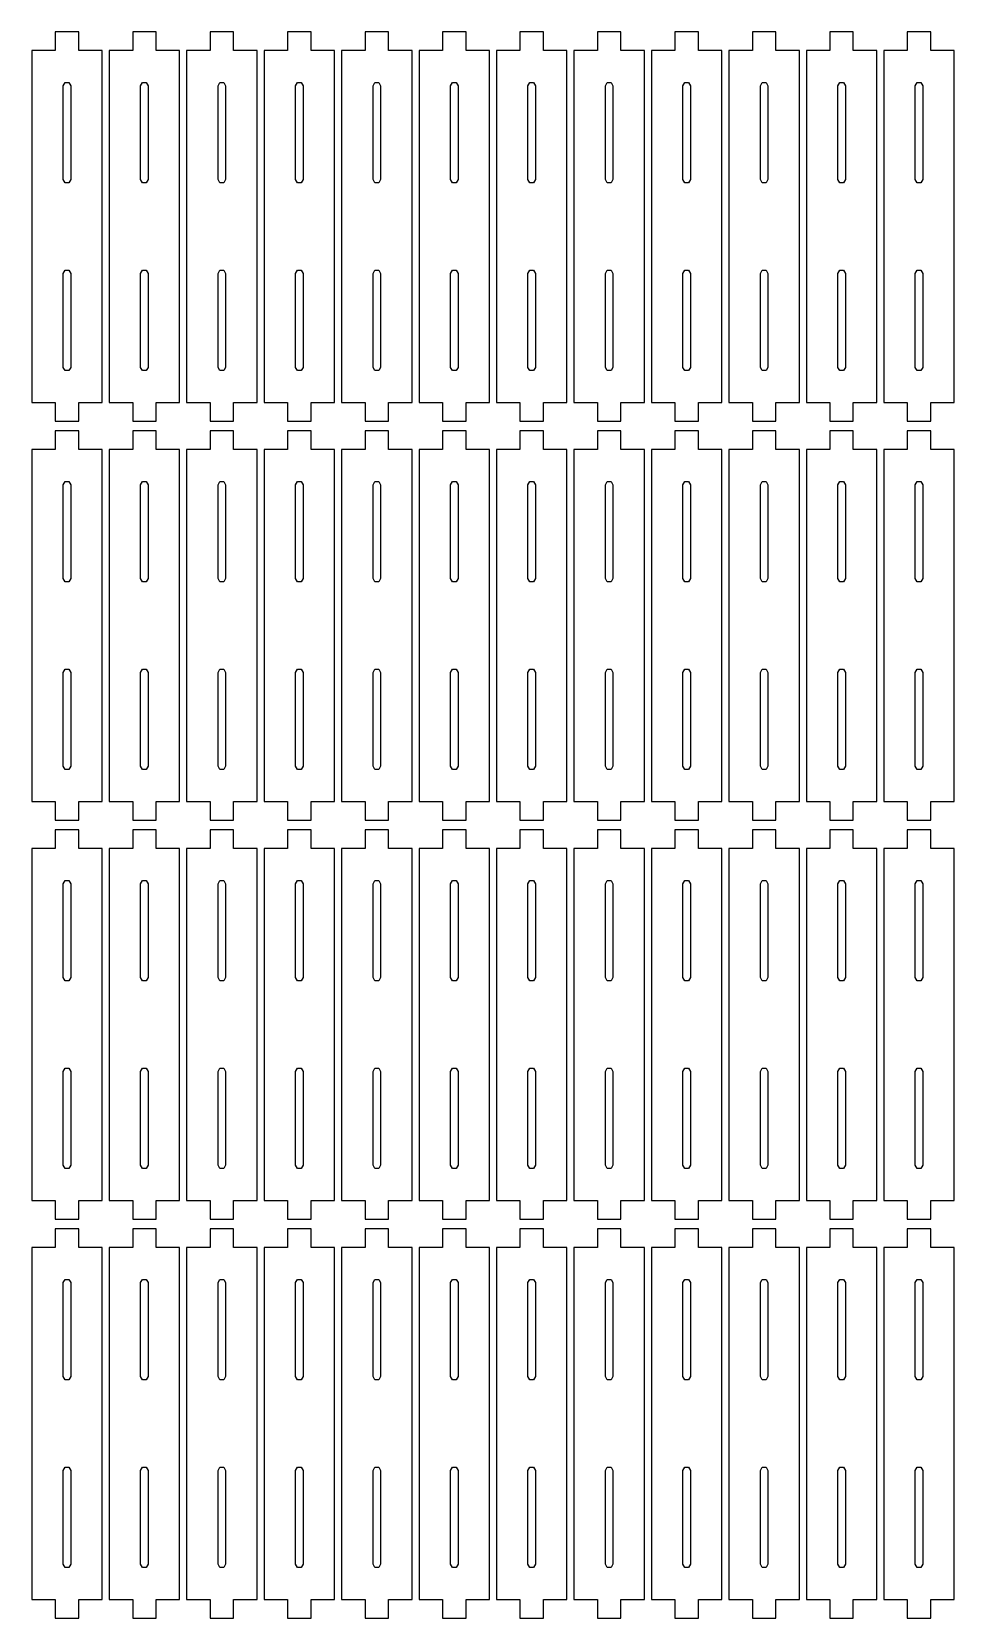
# Model space of a CAD drawing. Header units: metres. Extents: x -15 to 378, y -83 to 593.
import ezdxf

# ---------------------------------------------------------------- set-up
doc = ezdxf.new("R2010")
doc.units = ezdxf.units.M

msp = doc.modelspace()

# ---------------------------------------------------------------- linework, layer by layer
for p, q in [((5, 593), (-5, 593)), ((-5, 593), (-5, 585)), ((5, 585), (5, 593)), ((38, 593), (28, 593)), ((28, 593), (28, 585)), ((38, 585), (38, 593)), ((71, 593), (61, 593)), ((61, 593), (61, 585)), ((71, 585), (71, 593)), ((104, 593), (94, 593)), ((94, 593), (94, 585)), ((104, 585), (104, 593)), ((137, 593), (127, 593)), ((127, 593), (127, 585)), ((137, 585), (137, 593)), ((170, 593), (160, 593)), ((160, 593), (160, 585)), ((170, 585), (170, 593)), ((203, 593), (193, 593)), ((193, 593), (193, 585)), ((203, 585), (203, 593)), ((236, 593), (226, 593)), ((226, 593), (226, 585)), ((236, 585), (236, 593)), ((269, 593), (259, 593)), ((259, 593), (259, 585)), ((269, 585), (269, 593)), ((302, 593), (292, 593)), ((292, 593), (292, 585)), ((302, 585), (302, 593)), ((335, 593), (325, 593)), ((325, 593), (325, 585)), ((335, 585), (335, 593)), ((368, 593), (358, 593)), ((358, 593), (358, 585)), ((368, 585), (368, 593)), ((-5, 585), (-15, 585)), ((-15, 585), (-15, 435)), ((15, 585), (5, 585)), ((15, 435), (15, 585)), ((28, 585), (18, 585)), ((18, 585), (18, 435)), ((48, 585), (38, 585)), ((48, 435), (48, 585)), ((61, 585), (51, 585)), ((51, 585), (51, 435)), ((81, 585), (71, 585)), ((81, 435), (81, 585)), ((94, 585), (84, 585)), ((84, 585), (84, 435)), ((114, 585), (104, 585)), ((114, 435), (114, 585)), ((127, 585), (117, 585)), ((117, 585), (117, 435)), ((147, 585), (137, 585)), ((147, 435), (147, 585)), ((160, 585), (150, 585)), ((150, 585), (150, 435)), ((180, 585), (170, 585)), ((180, 435), (180, 585)), ((193, 585), (183, 585)), ((183, 585), (183, 435)), ((213, 585), (203, 585)), ((213, 435), (213, 585)), ((226, 585), (216, 585)), ((216, 585), (216, 435)), ((246, 585), (236, 585)), ((246, 435), (246, 585)), ((259, 585), (249, 585)), ((249, 585), (249, 435)), ((279, 585), (269, 585)), ((279, 435), (279, 585)), ((292, 585), (282, 585)), ((282, 585), (282, 435)), ((312, 585), (302, 585)), ((312, 435), (312, 585)), ((325, 585), (315, 585)), ((315, 585), (315, 435)), ((345, 585), (335, 585)), ((345, 435), (345, 585)), ((358, 585), (348, 585)), ((348, 585), (348, 435)), ((378, 585), (368, 585)), ((378, 435), (378, 585)), ((-1.59999, 570), (-0.79999, 571.386)), ((-1.59999, 530), (-1.59999, 570)), ((-0.79999, 571.386), (0.79999, 571.386)), ((0.79999, 571.386), (1.59999, 570)), ((1.59999, 570), (1.59999, 530)), ((31.4, 570), (32.2, 571.386)), ((31.4, 530), (31.4, 570)), ((32.2, 571.386), (33.8, 571.386)), ((33.8, 571.386), (34.6, 570)), ((34.6, 570), (34.6, 530)), ((64.4, 570), (65.2, 571.386)), ((64.4, 530), (64.4, 570)), ((65.2, 571.386), (66.8, 571.386)), ((66.8, 571.386), (67.6, 570)), ((67.6, 570), (67.6, 530)), ((97.4, 570), (98.2, 571.386)), ((97.4, 530), (97.4, 570)), ((98.2, 571.386), (99.8, 571.386)), ((99.8, 571.386), (100.6, 570)), ((100.6, 570), (100.6, 530)), ((130.4, 570), (131.2, 571.386)), ((130.4, 530), (130.4, 570)), ((131.2, 571.386), (132.8, 571.386)), ((132.8, 571.386), (133.6, 570)), ((133.6, 570), (133.6, 530)), ((163.4, 570), (164.2, 571.386)), ((163.4, 530), (163.4, 570)), ((164.2, 571.386), (165.8, 571.386)), ((165.8, 571.386), (166.6, 570)), ((166.6, 570), (166.6, 530)), ((196.4, 570), (197.2, 571.386)), ((196.4, 530), (196.4, 570)), ((197.2, 571.386), (198.8, 571.386)), ((198.8, 571.386), (199.6, 570)), ((199.6, 570), (199.6, 530)), ((229.4, 570), (230.2, 571.386)), ((229.4, 530), (229.4, 570)), ((230.2, 571.386), (231.8, 571.386)), ((231.8, 571.386), (232.6, 570)), ((232.6, 570), (232.6, 530)), ((262.4, 570), (263.2, 571.386)), ((262.4, 530), (262.4, 570)), ((263.2, 571.386), (264.8, 571.386)), ((264.8, 571.386), (265.6, 570)), ((265.6, 570), (265.6, 530)), ((295.4, 570), (296.2, 571.386)), ((295.4, 530), (295.4, 570)), ((296.2, 571.386), (297.8, 571.386)), ((297.8, 571.386), (298.6, 570)), ((298.6, 570), (298.6, 530)), ((328.4, 570), (329.2, 571.386)), ((328.4, 530), (328.4, 570)), ((329.2, 571.386), (330.8, 571.386)), ((330.8, 571.386), (331.6, 570)), ((331.6, 570), (331.6, 530)), ((361.4, 570), (362.2, 571.386)), ((361.4, 530), (361.4, 570)), ((362.2, 571.386), (363.8, 571.386)), ((363.8, 571.386), (364.6, 570)), ((364.6, 570), (364.6, 530)), ((-0.79999, 528.614), (-1.59999, 530)), ((0.79999, 528.614), (-0.79999, 528.614)), ((1.59999, 530), (0.79999, 528.614)), ((32.2, 528.614), (31.4, 530)), ((33.8, 528.614), (32.2, 528.614)), ((34.6, 530), (33.8, 528.614)), ((65.2, 528.614), (64.4, 530)), ((66.8, 528.614), (65.2, 528.614)), ((67.6, 530), (66.8, 528.614)), ((98.2, 528.614), (97.4, 530)), ((99.8, 528.614), (98.2, 528.614)), ((100.6, 530), (99.8, 528.614)), ((131.2, 528.614), (130.4, 530)), ((132.8, 528.614), (131.2, 528.614)), ((133.6, 530), (132.8, 528.614)), ((164.2, 528.614), (163.4, 530)), ((165.8, 528.614), (164.2, 528.614)), ((166.6, 530), (165.8, 528.614)), ((197.2, 528.614), (196.4, 530)), ((198.8, 528.614), (197.2, 528.614)), ((199.6, 530), (198.8, 528.614)), ((230.2, 528.614), (229.4, 530)), ((231.8, 528.614), (230.2, 528.614)), ((232.6, 530), (231.8, 528.614)), ((263.2, 528.614), (262.4, 530)), ((264.8, 528.614), (263.2, 528.614)), ((265.6, 530), (264.8, 528.614)), ((296.2, 528.614), (295.4, 530)), ((297.8, 528.614), (296.2, 528.614)), ((298.6, 530), (297.8, 528.614)), ((329.2, 528.614), (328.4, 530)), ((330.8, 528.614), (329.2, 528.614)), ((331.6, 530), (330.8, 528.614)), ((362.2, 528.614), (361.4, 530)), ((363.8, 528.614), (362.2, 528.614)), ((364.6, 530), (363.8, 528.614)), ((-1.59999, 490), (-0.79999, 491.386)), ((-1.59999, 450), (-1.59999, 490)), ((-0.79999, 491.386), (0.79999, 491.386)), ((0.79999, 491.386), (1.59999, 490)), ((1.59999, 490), (1.59999, 450)), ((31.4, 490), (32.2, 491.386)), ((31.4, 450), (31.4, 490)), ((32.2, 491.386), (33.8, 491.386)), ((33.8, 491.386), (34.6, 490)), ((34.6, 490), (34.6, 450)), ((64.4, 490), (65.2, 491.386)), ((64.4, 450), (64.4, 490)), ((65.2, 491.386), (66.8, 491.386)), ((66.8, 491.386), (67.6, 490)), ((67.6, 490), (67.6, 450)), ((97.4, 490), (98.2, 491.386)), ((97.4, 450), (97.4, 490)), ((98.2, 491.386), (99.8, 491.386)), ((99.8, 491.386), (100.6, 490)), ((100.6, 490), (100.6, 450)), ((130.4, 490), (131.2, 491.386)), ((130.4, 450), (130.4, 490)), ((131.2, 491.386), (132.8, 491.386)), ((132.8, 491.386), (133.6, 490)), ((133.6, 490), (133.6, 450)), ((163.4, 490), (164.2, 491.386)), ((163.4, 450), (163.4, 490)), ((164.2, 491.386), (165.8, 491.386)), ((165.8, 491.386), (166.6, 490)), ((166.6, 490), (166.6, 450)), ((196.4, 490), (197.2, 491.386)), ((196.4, 450), (196.4, 490)), ((197.2, 491.386), (198.8, 491.386)), ((198.8, 491.386), (199.6, 490)), ((199.6, 490), (199.6, 450)), ((229.4, 490), (230.2, 491.386)), ((229.4, 450), (229.4, 490)), ((230.2, 491.386), (231.8, 491.386)), ((231.8, 491.386), (232.6, 490)), ((232.6, 490), (232.6, 450)), ((262.4, 490), (263.2, 491.386)), ((262.4, 450), (262.4, 490)), ((263.2, 491.386), (264.8, 491.386)), ((264.8, 491.386), (265.6, 490)), ((265.6, 490), (265.6, 450)), ((295.4, 490), (296.2, 491.386)), ((295.4, 450), (295.4, 490)), ((296.2, 491.386), (297.8, 491.386)), ((297.8, 491.386), (298.6, 490)), ((298.6, 490), (298.6, 450)), ((328.4, 490), (329.2, 491.386)), ((328.4, 450), (328.4, 490)), ((329.2, 491.386), (330.8, 491.386)), ((330.8, 491.386), (331.6, 490)), ((331.6, 490), (331.6, 450)), ((361.4, 490), (362.2, 491.386)), ((361.4, 450), (361.4, 490)), ((362.2, 491.386), (363.8, 491.386)), ((363.8, 491.386), (364.6, 490)), ((364.6, 490), (364.6, 450)), ((-0.79999, 448.614), (-1.59999, 450)), ((0.79999, 448.614), (-0.79999, 448.614)), ((1.59999, 450), (0.79999, 448.614)), ((32.2, 448.614), (31.4, 450)), ((33.8, 448.614), (32.2, 448.614)), ((34.6, 450), (33.8, 448.614)), ((65.2, 448.614), (64.4, 450)), ((66.8, 448.614), (65.2, 448.614)), ((67.6, 450), (66.8, 448.614)), ((98.2, 448.614), (97.4, 450)), ((99.8, 448.614), (98.2, 448.614)), ((100.6, 450), (99.8, 448.614)), ((131.2, 448.614), (130.4, 450)), ((132.8, 448.614), (131.2, 448.614)), ((133.6, 450), (132.8, 448.614)), ((164.2, 448.614), (163.4, 450)), ((165.8, 448.614), (164.2, 448.614)), ((166.6, 450), (165.8, 448.614)), ((197.2, 448.614), (196.4, 450)), ((198.8, 448.614), (197.2, 448.614)), ((199.6, 450), (198.8, 448.614)), ((230.2, 448.614), (229.4, 450)), ((231.8, 448.614), (230.2, 448.614)), ((232.6, 450), (231.8, 448.614)), ((263.2, 448.614), (262.4, 450)), ((264.8, 448.614), (263.2, 448.614)), ((265.6, 450), (264.8, 448.614)), ((296.2, 448.614), (295.4, 450)), ((297.8, 448.614), (296.2, 448.614)), ((298.6, 450), (297.8, 448.614)), ((329.2, 448.614), (328.4, 450)), ((330.8, 448.614), (329.2, 448.614)), ((331.6, 450), (330.8, 448.614)), ((362.2, 448.614), (361.4, 450)), ((363.8, 448.614), (362.2, 448.614)), ((364.6, 450), (363.8, 448.614)), ((-15, 435), (-5, 435)), ((-5, 435), (-5, 427)), ((5, 435), (15, 435)), ((5, 427), (5, 435)), ((18, 435), (28, 435)), ((28, 435), (28, 427)), ((38, 435), (48, 435)), ((38, 427), (38, 435)), ((51, 435), (61, 435)), ((61, 435), (61, 427)), ((71, 435), (81, 435)), ((71, 427), (71, 435)), ((84, 435), (94, 435)), ((94, 435), (94, 427)), ((104, 435), (114, 435)), ((104, 427), (104, 435)), ((117, 435), (127, 435)), ((127, 435), (127, 427)), ((137, 435), (147, 435)), ((137, 427), (137, 435)), ((150, 435), (160, 435)), ((160, 435), (160, 427)), ((170, 435), (180, 435)), ((170, 427), (170, 435)), ((183, 435), (193, 435)), ((193, 435), (193, 427)), ((203, 435), (213, 435)), ((203, 427), (203, 435)), ((216, 435), (226, 435)), ((226, 435), (226, 427)), ((236, 435), (246, 435)), ((236, 427), (236, 435)), ((249, 435), (259, 435)), ((259, 435), (259, 427)), ((269, 435), (279, 435)), ((269, 427), (269, 435)), ((282, 435), (292, 435)), ((292, 435), (292, 427)), ((302, 435), (312, 435)), ((302, 427), (302, 435)), ((315, 435), (325, 435)), ((325, 435), (325, 427)), ((335, 435), (345, 435)), ((335, 427), (335, 435)), ((348, 435), (358, 435)), ((358, 435), (358, 427)), ((368, 435), (378, 435)), ((368, 427), (368, 435)), ((-5, 427), (5, 427)), ((28, 427), (38, 427)), ((61, 427), (71, 427)), ((94, 427), (104, 427)), ((127, 427), (137, 427)), ((160, 427), (170, 427)), ((193, 427), (203, 427)), ((226, 427), (236, 427)), ((259, 427), (269, 427)), ((292, 427), (302, 427)), ((325, 427), (335, 427)), ((358, 427), (368, 427)), ((5, 423), (-5, 423)), ((-5, 423), (-5, 415)), ((5, 415), (5, 423)), ((38, 423), (28, 423)), ((28, 423), (28, 415)), ((38, 415), (38, 423)), ((71, 423), (61, 423)), ((61, 423), (61, 415)), ((71, 415), (71, 423)), ((104, 423), (94, 423)), ((94, 423), (94, 415)), ((104, 415), (104, 423)), ((137, 423), (127, 423)), ((127, 423), (127, 415)), ((137, 415), (137, 423)), ((170, 423), (160, 423)), ((160, 423), (160, 415)), ((170, 415), (170, 423)), ((203, 423), (193, 423)), ((193, 423), (193, 415)), ((203, 415), (203, 423)), ((236, 423), (226, 423)), ((226, 423), (226, 415)), ((236, 415), (236, 423)), ((269, 423), (259, 423)), ((259, 423), (259, 415)), ((269, 415), (269, 423)), ((302, 423), (292, 423)), ((292, 423), (292, 415)), ((302, 415), (302, 423)), ((335, 423), (325, 423)), ((325, 423), (325, 415)), ((335, 415), (335, 423)), ((368, 423), (358, 423)), ((358, 423), (358, 415)), ((368, 415), (368, 423)), ((-5, 415), (-15, 415)), ((-15, 415), (-15, 265)), ((15, 415), (5, 415)), ((15, 265), (15, 415)), ((28, 415), (18, 415)), ((18, 415), (18, 265)), ((48, 415), (38, 415)), ((48, 265), (48, 415)), ((61, 415), (51, 415)), ((51, 415), (51, 265)), ((81, 415), (71, 415)), ((81, 265), (81, 415)), ((94, 415), (84, 415)), ((84, 415), (84, 265)), ((114, 415), (104, 415)), ((114, 265), (114, 415)), ((127, 415), (117, 415)), ((117, 415), (117, 265)), ((147, 415), (137, 415)), ((147, 265), (147, 415)), ((160, 415), (150, 415)), ((150, 415), (150, 265)), ((180, 415), (170, 415)), ((180, 265), (180, 415)), ((193, 415), (183, 415)), ((183, 415), (183, 265)), ((213, 415), (203, 415)), ((213, 265), (213, 415)), ((226, 415), (216, 415)), ((216, 415), (216, 265)), ((246, 415), (236, 415)), ((246, 265), (246, 415)), ((259, 415), (249, 415)), ((249, 415), (249, 265)), ((279, 415), (269, 415)), ((279, 265), (279, 415)), ((292, 415), (282, 415)), ((282, 415), (282, 265)), ((312, 415), (302, 415)), ((312, 265), (312, 415)), ((325, 415), (315, 415)), ((315, 415), (315, 265)), ((345, 415), (335, 415)), ((345, 265), (345, 415)), ((358, 415), (348, 415)), ((348, 415), (348, 265)), ((378, 415), (368, 415)), ((378, 265), (378, 415)), ((-1.59999, 400), (-0.79999, 401.386)), ((-1.59999, 360), (-1.59999, 400)), ((-0.79999, 401.386), (0.79999, 401.386)), ((0.79999, 401.386), (1.59999, 400)), ((1.59999, 400), (1.59999, 360)), ((31.4, 400), (32.2, 401.386)), ((31.4, 360), (31.4, 400)), ((32.2, 401.386), (33.8, 401.386)), ((33.8, 401.386), (34.6, 400)), ((34.6, 400), (34.6, 360)), ((64.4, 400), (65.2, 401.386)), ((64.4, 360), (64.4, 400)), ((65.2, 401.386), (66.8, 401.386)), ((66.8, 401.386), (67.6, 400)), ((67.6, 400), (67.6, 360)), ((97.4, 400), (98.2, 401.386)), ((97.4, 360), (97.4, 400)), ((98.2, 401.386), (99.8, 401.386)), ((99.8, 401.386), (100.6, 400)), ((100.6, 400), (100.6, 360)), ((130.4, 400), (131.2, 401.386)), ((130.4, 360), (130.4, 400)), ((131.2, 401.386), (132.8, 401.386)), ((132.8, 401.386), (133.6, 400)), ((133.6, 400), (133.6, 360)), ((163.4, 400), (164.2, 401.386)), ((163.4, 360), (163.4, 400)), ((164.2, 401.386), (165.8, 401.386)), ((165.8, 401.386), (166.6, 400)), ((166.6, 400), (166.6, 360)), ((196.4, 400), (197.2, 401.386)), ((196.4, 360), (196.4, 400)), ((197.2, 401.386), (198.8, 401.386)), ((198.8, 401.386), (199.6, 400)), ((199.6, 400), (199.6, 360)), ((229.4, 400), (230.2, 401.386)), ((229.4, 360), (229.4, 400)), ((230.2, 401.386), (231.8, 401.386)), ((231.8, 401.386), (232.6, 400)), ((232.6, 400), (232.6, 360)), ((262.4, 400), (263.2, 401.386)), ((262.4, 360), (262.4, 400)), ((263.2, 401.386), (264.8, 401.386)), ((264.8, 401.386), (265.6, 400)), ((265.6, 400), (265.6, 360)), ((295.4, 400), (296.2, 401.386)), ((295.4, 360), (295.4, 400)), ((296.2, 401.386), (297.8, 401.386)), ((297.8, 401.386), (298.6, 400)), ((298.6, 400), (298.6, 360)), ((328.4, 400), (329.2, 401.386)), ((328.4, 360), (328.4, 400)), ((329.2, 401.386), (330.8, 401.386)), ((330.8, 401.386), (331.6, 400)), ((331.6, 400), (331.6, 360)), ((361.4, 400), (362.2, 401.386)), ((361.4, 360), (361.4, 400)), ((362.2, 401.386), (363.8, 401.386)), ((363.8, 401.386), (364.6, 400)), ((364.6, 400), (364.6, 360)), ((-0.79999, 358.614), (-1.59999, 360)), ((0.79999, 358.614), (-0.79999, 358.614)), ((1.59999, 360), (0.79999, 358.614)), ((32.2, 358.614), (31.4, 360)), ((33.8, 358.614), (32.2, 358.614)), ((34.6, 360), (33.8, 358.614)), ((65.2, 358.614), (64.4, 360)), ((66.8, 358.614), (65.2, 358.614)), ((67.6, 360), (66.8, 358.614)), ((98.2, 358.614), (97.4, 360)), ((99.8, 358.614), (98.2, 358.614)), ((100.6, 360), (99.8, 358.614)), ((131.2, 358.614), (130.4, 360)), ((132.8, 358.614), (131.2, 358.614)), ((133.6, 360), (132.8, 358.614)), ((164.2, 358.614), (163.4, 360)), ((165.8, 358.614), (164.2, 358.614)), ((166.6, 360), (165.8, 358.614)), ((197.2, 358.614), (196.4, 360)), ((198.8, 358.614), (197.2, 358.614)), ((199.6, 360), (198.8, 358.614)), ((230.2, 358.614), (229.4, 360)), ((231.8, 358.614), (230.2, 358.614)), ((232.6, 360), (231.8, 358.614)), ((263.2, 358.614), (262.4, 360)), ((264.8, 358.614), (263.2, 358.614)), ((265.6, 360), (264.8, 358.614)), ((296.2, 358.614), (295.4, 360)), ((297.8, 358.614), (296.2, 358.614)), ((298.6, 360), (297.8, 358.614)), ((329.2, 358.614), (328.4, 360)), ((330.8, 358.614), (329.2, 358.614)), ((331.6, 360), (330.8, 358.614)), ((362.2, 358.614), (361.4, 360)), ((363.8, 358.614), (362.2, 358.614)), ((364.6, 360), (363.8, 358.614)), ((-1.59999, 320), (-0.79999, 321.386)), ((-1.59999, 280), (-1.59999, 320)), ((-0.79999, 321.386), (0.79999, 321.386)), ((0.79999, 321.386), (1.59999, 320)), ((1.59999, 320), (1.59999, 280)), ((31.4, 320), (32.2, 321.386)), ((31.4, 280), (31.4, 320)), ((32.2, 321.386), (33.8, 321.386)), ((33.8, 321.386), (34.6, 320)), ((34.6, 320), (34.6, 280)), ((64.4, 320), (65.2, 321.386)), ((64.4, 280), (64.4, 320)), ((65.2, 321.386), (66.8, 321.386)), ((66.8, 321.386), (67.6, 320)), ((67.6, 320), (67.6, 280)), ((97.4, 320), (98.2, 321.386)), ((97.4, 280), (97.4, 320)), ((98.2, 321.386), (99.8, 321.386)), ((99.8, 321.386), (100.6, 320)), ((100.6, 320), (100.6, 280)), ((130.4, 320), (131.2, 321.386)), ((130.4, 280), (130.4, 320)), ((131.2, 321.386), (132.8, 321.386)), ((132.8, 321.386), (133.6, 320)), ((133.6, 320), (133.6, 280)), ((163.4, 320), (164.2, 321.386)), ((163.4, 280), (163.4, 320)), ((164.2, 321.386), (165.8, 321.386)), ((165.8, 321.386), (166.6, 320)), ((166.6, 320), (166.6, 280)), ((196.4, 320), (197.2, 321.386)), ((196.4, 280), (196.4, 320)), ((197.2, 321.386), (198.8, 321.386)), ((198.8, 321.386), (199.6, 320)), ((199.6, 320), (199.6, 280)), ((229.4, 320), (230.2, 321.386)), ((229.4, 280), (229.4, 320)), ((230.2, 321.386), (231.8, 321.386)), ((231.8, 321.386), (232.6, 320)), ((232.6, 320), (232.6, 280)), ((262.4, 320), (263.2, 321.386)), ((262.4, 280), (262.4, 320)), ((263.2, 321.386), (264.8, 321.386)), ((264.8, 321.386), (265.6, 320)), ((265.6, 320), (265.6, 280)), ((295.4, 320), (296.2, 321.386)), ((295.4, 280), (295.4, 320)), ((296.2, 321.386), (297.8, 321.386)), ((297.8, 321.386), (298.6, 320)), ((298.6, 320), (298.6, 280)), ((328.4, 320), (329.2, 321.386)), ((328.4, 280), (328.4, 320)), ((329.2, 321.386), (330.8, 321.386)), ((330.8, 321.386), (331.6, 320)), ((331.6, 320), (331.6, 280)), ((361.4, 320), (362.2, 321.386)), ((361.4, 280), (361.4, 320)), ((362.2, 321.386), (363.8, 321.386)), ((363.8, 321.386), (364.6, 320)), ((364.6, 320), (364.6, 280)), ((-0.79999, 278.614), (-1.59999, 280)), ((0.79999, 278.614), (-0.79999, 278.614)), ((1.59999, 280), (0.79999, 278.614)), ((32.2, 278.614), (31.4, 280)), ((33.8, 278.614), (32.2, 278.614)), ((34.6, 280), (33.8, 278.614)), ((65.2, 278.614), (64.4, 280)), ((66.8, 278.614), (65.2, 278.614)), ((67.6, 280), (66.8, 278.614)), ((98.2, 278.614), (97.4, 280)), ((99.8, 278.614), (98.2, 278.614)), ((100.6, 280), (99.8, 278.614)), ((131.2, 278.614), (130.4, 280)), ((132.8, 278.614), (131.2, 278.614)), ((133.6, 280), (132.8, 278.614)), ((164.2, 278.614), (163.4, 280)), ((165.8, 278.614), (164.2, 278.614)), ((166.6, 280), (165.8, 278.614)), ((197.2, 278.614), (196.4, 280)), ((198.8, 278.614), (197.2, 278.614)), ((199.6, 280), (198.8, 278.614)), ((230.2, 278.614), (229.4, 280)), ((231.8, 278.614), (230.2, 278.614)), ((232.6, 280), (231.8, 278.614)), ((263.2, 278.614), (262.4, 280)), ((264.8, 278.614), (263.2, 278.614)), ((265.6, 280), (264.8, 278.614)), ((296.2, 278.614), (295.4, 280)), ((297.8, 278.614), (296.2, 278.614)), ((298.6, 280), (297.8, 278.614)), ((329.2, 278.614), (328.4, 280)), ((330.8, 278.614), (329.2, 278.614)), ((331.6, 280), (330.8, 278.614)), ((362.2, 278.614), (361.4, 280)), ((363.8, 278.614), (362.2, 278.614)), ((364.6, 280), (363.8, 278.614)), ((-15, 265), (-5, 265)), ((-5, 265), (-5, 257)), ((5, 265), (15, 265)), ((5, 257), (5, 265)), ((18, 265), (28, 265)), ((28, 265), (28, 257)), ((38, 265), (48, 265)), ((38, 257), (38, 265)), ((51, 265), (61, 265)), ((61, 265), (61, 257)), ((71, 265), (81, 265)), ((71, 257), (71, 265)), ((84, 265), (94, 265)), ((94, 265), (94, 257)), ((104, 265), (114, 265)), ((104, 257), (104, 265)), ((117, 265), (127, 265)), ((127, 265), (127, 257)), ((137, 265), (147, 265)), ((137, 257), (137, 265)), ((150, 265), (160, 265)), ((160, 265), (160, 257)), ((170, 265), (180, 265)), ((170, 257), (170, 265)), ((183, 265), (193, 265)), ((193, 265), (193, 257)), ((203, 265), (213, 265)), ((203, 257), (203, 265)), ((216, 265), (226, 265)), ((226, 265), (226, 257)), ((236, 265), (246, 265)), ((236, 257), (236, 265)), ((249, 265), (259, 265)), ((259, 265), (259, 257)), ((269, 265), (279, 265)), ((269, 257), (269, 265)), ((282, 265), (292, 265)), ((292, 265), (292, 257)), ((302, 265), (312, 265)), ((302, 257), (302, 265)), ((315, 265), (325, 265)), ((325, 265), (325, 257)), ((335, 265), (345, 265)), ((335, 257), (335, 265)), ((348, 265), (358, 265)), ((358, 265), (358, 257)), ((368, 265), (378, 265)), ((368, 257), (368, 265)), ((-5, 257), (5, 257)), ((28, 257), (38, 257)), ((61, 257), (71, 257)), ((94, 257), (104, 257)), ((127, 257), (137, 257)), ((160, 257), (170, 257)), ((193, 257), (203, 257)), ((226, 257), (236, 257)), ((259, 257), (269, 257)), ((292, 257), (302, 257)), ((325, 257), (335, 257)), ((358, 257), (368, 257)), ((5, 253), (-5, 253)), ((-5, 253), (-5, 245)), ((5, 245), (5, 253)), ((38, 253), (28, 253)), ((28, 253), (28, 245)), ((38, 245), (38, 253)), ((71, 253), (61, 253)), ((61, 253), (61, 245)), ((71, 245), (71, 253)), ((104, 253), (94, 253)), ((94, 253), (94, 245)), ((104, 245), (104, 253)), ((137, 253), (127, 253)), ((127, 253), (127, 245)), ((137, 245), (137, 253)), ((170, 253), (160, 253)), ((160, 253), (160, 245)), ((170, 245), (170, 253)), ((203, 253), (193, 253)), ((193, 253), (193, 245)), ((203, 245), (203, 253)), ((236, 253), (226, 253)), ((226, 253), (226, 245)), ((236, 245), (236, 253)), ((269, 253), (259, 253)), ((259, 253), (259, 245)), ((269, 245), (269, 253)), ((302, 253), (292, 253)), ((292, 253), (292, 245)), ((302, 245), (302, 253)), ((335, 253), (325, 253)), ((325, 253), (325, 245)), ((335, 245), (335, 253)), ((368, 253), (358, 253)), ((358, 253), (358, 245)), ((368, 245), (368, 253)), ((-5, 245), (-15, 245)), ((-15, 245), (-15, 95)), ((15, 245), (5, 245)), ((15, 95), (15, 245)), ((28, 245), (18, 245)), ((18, 245), (18, 95)), ((48, 245), (38, 245)), ((48, 95), (48, 245)), ((61, 245), (51, 245)), ((51, 245), (51, 95)), ((81, 245), (71, 245)), ((81, 95), (81, 245)), ((94, 245), (84, 245)), ((84, 245), (84, 95)), ((114, 245), (104, 245)), ((114, 95), (114, 245)), ((127, 245), (117, 245)), ((117, 245), (117, 95)), ((147, 245), (137, 245)), ((147, 95), (147, 245)), ((160, 245), (150, 245)), ((150, 245), (150, 95)), ((180, 245), (170, 245)), ((180, 95), (180, 245)), ((193, 245), (183, 245)), ((183, 245), (183, 95)), ((213, 245), (203, 245)), ((213, 95), (213, 245)), ((226, 245), (216, 245)), ((216, 245), (216, 95)), ((246, 245), (236, 245)), ((246, 95), (246, 245)), ((259, 245), (249, 245)), ((249, 245), (249, 95)), ((279, 245), (269, 245)), ((279, 95), (279, 245)), ((292, 245), (282, 245)), ((282, 245), (282, 95)), ((312, 245), (302, 245)), ((312, 95), (312, 245)), ((325, 245), (315, 245)), ((315, 245), (315, 95)), ((345, 245), (335, 245)), ((345, 95), (345, 245)), ((358, 245), (348, 245)), ((348, 245), (348, 95)), ((378, 245), (368, 245)), ((378, 95), (378, 245)), ((-1.59999, 230), (-0.79999, 231.386)), ((-1.59999, 190), (-1.59999, 230)), ((-0.79999, 231.386), (0.79999, 231.386)), ((0.79999, 231.386), (1.59999, 230)), ((1.59999, 230), (1.59999, 190)), ((31.4, 230), (32.2, 231.386)), ((31.4, 190), (31.4, 230)), ((32.2, 231.386), (33.8, 231.386)), ((33.8, 231.386), (34.6, 230)), ((34.6, 230), (34.6, 190)), ((64.4, 230), (65.2, 231.386)), ((64.4, 190), (64.4, 230)), ((65.2, 231.386), (66.8, 231.386)), ((66.8, 231.386), (67.6, 230)), ((67.6, 230), (67.6, 190)), ((97.4, 230), (98.2, 231.386)), ((97.4, 190), (97.4, 230)), ((98.2, 231.386), (99.8, 231.386)), ((99.8, 231.386), (100.6, 230)), ((100.6, 230), (100.6, 190)), ((130.4, 230), (131.2, 231.386)), ((130.4, 190), (130.4, 230)), ((131.2, 231.386), (132.8, 231.386)), ((132.8, 231.386), (133.6, 230)), ((133.6, 230), (133.6, 190)), ((163.4, 230), (164.2, 231.386)), ((163.4, 190), (163.4, 230)), ((164.2, 231.386), (165.8, 231.386)), ((165.8, 231.386), (166.6, 230)), ((166.6, 230), (166.6, 190)), ((196.4, 230), (197.2, 231.386)), ((196.4, 190), (196.4, 230)), ((197.2, 231.386), (198.8, 231.386)), ((198.8, 231.386), (199.6, 230)), ((199.6, 230), (199.6, 190)), ((229.4, 230), (230.2, 231.386)), ((229.4, 190), (229.4, 230)), ((230.2, 231.386), (231.8, 231.386)), ((231.8, 231.386), (232.6, 230)), ((232.6, 230), (232.6, 190)), ((262.4, 230), (263.2, 231.386)), ((262.4, 190), (262.4, 230)), ((263.2, 231.386), (264.8, 231.386)), ((264.8, 231.386), (265.6, 230)), ((265.6, 230), (265.6, 190)), ((295.4, 230), (296.2, 231.386)), ((295.4, 190), (295.4, 230)), ((296.2, 231.386), (297.8, 231.386)), ((297.8, 231.386), (298.6, 230)), ((298.6, 230), (298.6, 190)), ((328.4, 230), (329.2, 231.386)), ((328.4, 190), (328.4, 230)), ((329.2, 231.386), (330.8, 231.386)), ((330.8, 231.386), (331.6, 230)), ((331.6, 230), (331.6, 190)), ((361.4, 230), (362.2, 231.386)), ((361.4, 190), (361.4, 230)), ((362.2, 231.386), (363.8, 231.386)), ((363.8, 231.386), (364.6, 230)), ((364.6, 230), (364.6, 190)), ((-0.79999, 188.614), (-1.59999, 190)), ((1.59999, 190), (0.79999, 188.614)), ((32.2, 188.614), (31.4, 190)), ((34.6, 190), (33.8, 188.614)), ((65.2, 188.614), (64.4, 190)), ((67.6, 190), (66.8, 188.614)), ((98.2, 188.614), (97.4, 190)), ((100.6, 190), (99.8, 188.614)), ((131.2, 188.614), (130.4, 190)), ((133.6, 190), (132.8, 188.614)), ((164.2, 188.614), (163.4, 190)), ((166.6, 190), (165.8, 188.614)), ((197.2, 188.614), (196.4, 190)), ((199.6, 190), (198.8, 188.614)), ((230.2, 188.614), (229.4, 190)), ((232.6, 190), (231.8, 188.614)), ((263.2, 188.614), (262.4, 190)), ((265.6, 190), (264.8, 188.614)), ((296.2, 188.614), (295.4, 190)), ((298.6, 190), (297.8, 188.614)), ((329.2, 188.614), (328.4, 190)), ((331.6, 190), (330.8, 188.614)), ((362.2, 188.614), (361.4, 190)), ((364.6, 190), (363.8, 188.614)), ((0.79999, 188.614), (-0.79999, 188.614)), ((33.8, 188.614), (32.2, 188.614)), ((66.8, 188.614), (65.2, 188.614)), ((99.8, 188.614), (98.2, 188.614)), ((132.8, 188.614), (131.2, 188.614)), ((165.8, 188.614), (164.2, 188.614)), ((198.8, 188.614), (197.2, 188.614)), ((231.8, 188.614), (230.2, 188.614)), ((264.8, 188.614), (263.2, 188.614)), ((297.8, 188.614), (296.2, 188.614)), ((330.8, 188.614), (329.2, 188.614)), ((363.8, 188.614), (362.2, 188.614)), ((-1.59999, 150), (-0.79999, 151.386)), ((-1.59999, 110), (-1.59999, 150)), ((-0.79999, 151.386), (0.79999, 151.386)), ((0.79999, 151.386), (1.59999, 150)), ((1.59999, 150), (1.59999, 110)), ((31.4, 150), (32.2, 151.386)), ((31.4, 110), (31.4, 150)), ((32.2, 151.386), (33.8, 151.386)), ((33.8, 151.386), (34.6, 150)), ((34.6, 150), (34.6, 110)), ((64.4, 150), (65.2, 151.386)), ((64.4, 110), (64.4, 150)), ((65.2, 151.386), (66.8, 151.386)), ((66.8, 151.386), (67.6, 150)), ((67.6, 150), (67.6, 110)), ((97.4, 150), (98.2, 151.386)), ((97.4, 110), (97.4, 150)), ((98.2, 151.386), (99.8, 151.386)), ((99.8, 151.386), (100.6, 150)), ((100.6, 150), (100.6, 110)), ((130.4, 150), (131.2, 151.386)), ((130.4, 110), (130.4, 150)), ((131.2, 151.386), (132.8, 151.386)), ((132.8, 151.386), (133.6, 150)), ((133.6, 150), (133.6, 110)), ((163.4, 150), (164.2, 151.386)), ((163.4, 110), (163.4, 150)), ((164.2, 151.386), (165.8, 151.386)), ((165.8, 151.386), (166.6, 150)), ((166.6, 150), (166.6, 110)), ((196.4, 150), (197.2, 151.386)), ((196.4, 110), (196.4, 150)), ((197.2, 151.386), (198.8, 151.386)), ((198.8, 151.386), (199.6, 150)), ((199.6, 150), (199.6, 110)), ((229.4, 150), (230.2, 151.386)), ((229.4, 110), (229.4, 150)), ((230.2, 151.386), (231.8, 151.386)), ((231.8, 151.386), (232.6, 150)), ((232.6, 150), (232.6, 110)), ((262.4, 150), (263.2, 151.386)), ((262.4, 110), (262.4, 150)), ((263.2, 151.386), (264.8, 151.386)), ((264.8, 151.386), (265.6, 150)), ((265.6, 150), (265.6, 110)), ((295.4, 150), (296.2, 151.386)), ((295.4, 110), (295.4, 150)), ((296.2, 151.386), (297.8, 151.386)), ((297.8, 151.386), (298.6, 150)), ((298.6, 150), (298.6, 110)), ((328.4, 150), (329.2, 151.386)), ((328.4, 110), (328.4, 150)), ((329.2, 151.386), (330.8, 151.386)), ((330.8, 151.386), (331.6, 150)), ((331.6, 150), (331.6, 110)), ((361.4, 150), (362.2, 151.386)), ((361.4, 110), (361.4, 150)), ((362.2, 151.386), (363.8, 151.386)), ((363.8, 151.386), (364.6, 150)), ((364.6, 150), (364.6, 110)), ((-0.79999, 108.614), (-1.59999, 110)), ((0.79999, 108.614), (-0.79999, 108.614)), ((1.59999, 110), (0.79999, 108.614)), ((32.2, 108.614), (31.4, 110)), ((33.8, 108.614), (32.2, 108.614)), ((34.6, 110), (33.8, 108.614)), ((65.2, 108.614), (64.4, 110)), ((66.8, 108.614), (65.2, 108.614)), ((67.6, 110), (66.8, 108.614)), ((98.2, 108.614), (97.4, 110)), ((99.8, 108.614), (98.2, 108.614)), ((100.6, 110), (99.8, 108.614)), ((131.2, 108.614), (130.4, 110)), ((132.8, 108.614), (131.2, 108.614)), ((133.6, 110), (132.8, 108.614)), ((164.2, 108.614), (163.4, 110)), ((165.8, 108.614), (164.2, 108.614)), ((166.6, 110), (165.8, 108.614)), ((197.2, 108.614), (196.4, 110)), ((198.8, 108.614), (197.2, 108.614)), ((199.6, 110), (198.8, 108.614)), ((230.2, 108.614), (229.4, 110)), ((231.8, 108.614), (230.2, 108.614)), ((232.6, 110), (231.8, 108.614)), ((263.2, 108.614), (262.4, 110)), ((264.8, 108.614), (263.2, 108.614)), ((265.6, 110), (264.8, 108.614)), ((296.2, 108.614), (295.4, 110)), ((297.8, 108.614), (296.2, 108.614)), ((298.6, 110), (297.8, 108.614)), ((329.2, 108.614), (328.4, 110)), ((330.8, 108.614), (329.2, 108.614)), ((331.6, 110), (330.8, 108.614)), ((362.2, 108.614), (361.4, 110)), ((363.8, 108.614), (362.2, 108.614)), ((364.6, 110), (363.8, 108.614)), ((-15, 95), (-5, 95)), ((-5, 95), (-5, 87)), ((5, 95), (15, 95)), ((5, 87), (5, 95)), ((18, 95), (28, 95)), ((28, 95), (28, 87)), ((38, 95), (48, 95)), ((38, 87), (38, 95)), ((51, 95), (61, 95)), ((61, 95), (61, 87)), ((71, 95), (81, 95)), ((71, 87), (71, 95)), ((84, 95), (94, 95)), ((94, 95), (94, 87)), ((104, 95), (114, 95)), ((104, 87), (104, 95)), ((117, 95), (127, 95)), ((127, 95), (127, 87)), ((137, 95), (147, 95)), ((137, 87), (137, 95)), ((150, 95), (160, 95)), ((160, 95), (160, 87)), ((170, 95), (180, 95)), ((170, 87), (170, 95)), ((183, 95), (193, 95)), ((193, 95), (193, 87)), ((203, 95), (213, 95)), ((203, 87), (203, 95)), ((216, 95), (226, 95)), ((226, 95), (226, 87)), ((236, 95), (246, 95)), ((236, 87), (236, 95)), ((249, 95), (259, 95)), ((259, 95), (259, 87)), ((269, 95), (279, 95)), ((269, 87), (269, 95)), ((282, 95), (292, 95)), ((292, 95), (292, 87)), ((302, 95), (312, 95)), ((302, 87), (302, 95)), ((315, 95), (325, 95)), ((325, 95), (325, 87)), ((335, 95), (345, 95)), ((335, 87), (335, 95)), ((348, 95), (358, 95)), ((358, 95), (358, 87)), ((368, 95), (378, 95)), ((368, 87), (368, 95)), ((-5, 87), (5, 87)), ((5, 83), (-5, 83)), ((-5, 83), (-5, 75)), ((5, 75), (5, 83)), ((28, 87), (38, 87)), ((38, 83), (28, 83)), ((28, 83), (28, 75)), ((38, 75), (38, 83)), ((61, 87), (71, 87)), ((71, 83), (61, 83)), ((61, 83), (61, 75)), ((71, 75), (71, 83)), ((94, 87), (104, 87)), ((104, 83), (94, 83)), ((94, 83), (94, 75)), ((104, 75), (104, 83)), ((127, 87), (137, 87)), ((137, 83), (127, 83)), ((127, 83), (127, 75)), ((137, 75), (137, 83)), ((160, 87), (170, 87)), ((170, 83), (160, 83)), ((160, 83), (160, 75)), ((170, 75), (170, 83)), ((193, 87), (203, 87)), ((203, 83), (193, 83)), ((193, 83), (193, 75)), ((203, 75), (203, 83)), ((226, 87), (236, 87)), ((236, 83), (226, 83)), ((226, 83), (226, 75)), ((236, 75), (236, 83)), ((259, 87), (269, 87)), ((269, 83), (259, 83)), ((259, 83), (259, 75)), ((269, 75), (269, 83)), ((292, 87), (302, 87)), ((302, 83), (292, 83)), ((292, 83), (292, 75)), ((302, 75), (302, 83)), ((325, 87), (335, 87)), ((335, 83), (325, 83)), ((325, 83), (325, 75)), ((335, 75), (335, 83)), ((358, 87), (368, 87)), ((368, 83), (358, 83)), ((358, 83), (358, 75)), ((368, 75), (368, 83)), ((-5, 75), (-15, 75)), ((-15, 75), (-15, -75)), ((15, 75), (5, 75)), ((15, -75), (15, 75)), ((28, 75), (18, 75)), ((18, 75), (18, -75)), ((48, 75), (38, 75)), ((48, -75), (48, 75)), ((61, 75), (51, 75)), ((51, 75), (51, -75)), ((81, 75), (71, 75)), ((81, -75), (81, 75)), ((94, 75), (84, 75)), ((84, 75), (84, -75)), ((114, 75), (104, 75)), ((114, -75), (114, 75)), ((127, 75), (117, 75)), ((117, 75), (117, -75)), ((147, 75), (137, 75)), ((147, -75), (147, 75)), ((160, 75), (150, 75)), ((150, 75), (150, -75)), ((180, 75), (170, 75)), ((180, -75), (180, 75)), ((193, 75), (183, 75)), ((183, 75), (183, -75)), ((213, 75), (203, 75)), ((213, -75), (213, 75)), ((226, 75), (216, 75)), ((216, 75), (216, -75)), ((246, 75), (236, 75)), ((246, -75), (246, 75)), ((259, 75), (249, 75)), ((249, 75), (249, -75)), ((279, 75), (269, 75)), ((279, -75), (279, 75)), ((292, 75), (282, 75)), ((282, 75), (282, -75)), ((312, 75), (302, 75)), ((312, -75), (312, 75)), ((325, 75), (315, 75)), ((315, 75), (315, -75)), ((345, 75), (335, 75)), ((345, -75), (345, 75)), ((358, 75), (348, 75)), ((348, 75), (348, -75)), ((378, 75), (368, 75)), ((378, -75), (378, 75)), ((-1.59999, 60), (-0.79999, 61.3856)), ((-0.79999, 61.3856), (0.79999, 61.3856)), ((0.79999, 61.3856), (1.59999, 60)), ((31.4, 60), (32.2, 61.3856)), ((32.2, 61.3856), (33.8, 61.3856)), ((33.8, 61.3856), (34.6, 60)), ((64.4, 60), (65.2, 61.3856)), ((65.2, 61.3856), (66.8, 61.3856)), ((66.8, 61.3856), (67.6, 60)), ((97.4, 60), (98.2, 61.3856)), ((98.2, 61.3856), (99.8, 61.3856)), ((99.8, 61.3856), (100.6, 60)), ((130.4, 60), (131.2, 61.3856)), ((131.2, 61.3856), (132.8, 61.3856)), ((132.8, 61.3856), (133.6, 60)), ((163.4, 60), (164.2, 61.3856)), ((164.2, 61.3856), (165.8, 61.3856)), ((165.8, 61.3856), (166.6, 60)), ((196.4, 60), (197.2, 61.3856)), ((197.2, 61.3856), (198.8, 61.3856)), ((198.8, 61.3856), (199.6, 60)), ((229.4, 60), (230.2, 61.3856)), ((230.2, 61.3856), (231.8, 61.3856)), ((231.8, 61.3856), (232.6, 60)), ((262.4, 60), (263.2, 61.3856)), ((263.2, 61.3856), (264.8, 61.3856)), ((264.8, 61.3856), (265.6, 60)), ((295.4, 60), (296.2, 61.3856)), ((296.2, 61.3856), (297.8, 61.3856)), ((297.8, 61.3856), (298.6, 60)), ((328.4, 60), (329.2, 61.3856)), ((329.2, 61.3856), (330.8, 61.3856)), ((330.8, 61.3856), (331.6, 60)), ((361.4, 60), (362.2, 61.3856)), ((362.2, 61.3856), (363.8, 61.3856)), ((363.8, 61.3856), (364.6, 60)), ((-1.59999, 20), (-1.59999, 60)), ((1.59999, 60), (1.59999, 20)), ((31.4, 20), (31.4, 60)), ((34.6, 60), (34.6, 20)), ((64.4, 20), (64.4, 60)), ((67.6, 60), (67.6, 20)), ((97.4, 20), (97.4, 60)), ((100.6, 60), (100.6, 20)), ((130.4, 20), (130.4, 60)), ((133.6, 60), (133.6, 20)), ((163.4, 20), (163.4, 60)), ((166.6, 60), (166.6, 20)), ((196.4, 20), (196.4, 60)), ((199.6, 60), (199.6, 20)), ((229.4, 20), (229.4, 60)), ((232.6, 60), (232.6, 20)), ((262.4, 20), (262.4, 60)), ((265.6, 60), (265.6, 20)), ((295.4, 20), (295.4, 60)), ((298.6, 60), (298.6, 20)), ((328.4, 20), (328.4, 60)), ((331.6, 60), (331.6, 20)), ((361.4, 20), (361.4, 60)), ((364.6, 60), (364.6, 20)), ((-0.79999, 18.6143), (-1.59999, 20)), ((0.79999, 18.6143), (-0.79999, 18.6143)), ((1.59999, 20), (0.79999, 18.6143)), ((32.2, 18.6143), (31.4, 20)), ((33.8, 18.6143), (32.2, 18.6143)), ((34.6, 20), (33.8, 18.6143)), ((65.2, 18.6143), (64.4, 20)), ((66.8, 18.6143), (65.2, 18.6143)), ((67.6, 20), (66.8, 18.6143)), ((98.2, 18.6143), (97.4, 20)), ((99.8, 18.6143), (98.2, 18.6143)), ((100.6, 20), (99.8, 18.6143)), ((131.2, 18.6143), (130.4, 20)), ((132.8, 18.6143), (131.2, 18.6143)), ((133.6, 20), (132.8, 18.6143)), ((164.2, 18.6143), (163.4, 20)), ((165.8, 18.6143), (164.2, 18.6143)), ((166.6, 20), (165.8, 18.6143)), ((197.2, 18.6143), (196.4, 20)), ((198.8, 18.6143), (197.2, 18.6143)), ((199.6, 20), (198.8, 18.6143)), ((230.2, 18.6143), (229.4, 20)), ((231.8, 18.6143), (230.2, 18.6143)), ((232.6, 20), (231.8, 18.6143)), ((263.2, 18.6143), (262.4, 20)), ((264.8, 18.6143), (263.2, 18.6143)), ((265.6, 20), (264.8, 18.6143)), ((296.2, 18.6143), (295.4, 20)), ((297.8, 18.6143), (296.2, 18.6143)), ((298.6, 20), (297.8, 18.6143)), ((329.2, 18.6143), (328.4, 20)), ((330.8, 18.6143), (329.2, 18.6143)), ((331.6, 20), (330.8, 18.6143)), ((362.2, 18.6143), (361.4, 20)), ((363.8, 18.6143), (362.2, 18.6143)), ((364.6, 20), (363.8, 18.6143)), ((-1.59999, -20), (-0.79999, -18.6143)), ((-1.59999, -60), (-1.59999, -20)), ((-0.79999, -18.6143), (0.79999, -18.6143)), ((0.79999, -18.6143), (1.59999, -20)), ((1.59999, -20), (1.59999, -60)), ((31.4, -20), (32.2, -18.6143)), ((31.4, -60), (31.4, -20)), ((32.2, -18.6143), (33.8, -18.6143)), ((33.8, -18.6143), (34.6, -20)), ((34.6, -20), (34.6, -60)), ((64.4, -20), (65.2, -18.6143)), ((64.4, -60), (64.4, -20)), ((65.2, -18.6143), (66.8, -18.6143)), ((66.8, -18.6143), (67.6, -20)), ((67.6, -20), (67.6, -60)), ((97.4, -20), (98.2, -18.6143)), ((97.4, -60), (97.4, -20)), ((98.2, -18.6143), (99.8, -18.6143)), ((99.8, -18.6143), (100.6, -20)), ((100.6, -20), (100.6, -60)), ((130.4, -20), (131.2, -18.6143)), ((130.4, -60), (130.4, -20)), ((131.2, -18.6143), (132.8, -18.6143)), ((132.8, -18.6143), (133.6, -20)), ((133.6, -20), (133.6, -60)), ((163.4, -20), (164.2, -18.6143)), ((163.4, -60), (163.4, -20)), ((164.2, -18.6143), (165.8, -18.6143)), ((165.8, -18.6143), (166.6, -20)), ((166.6, -20), (166.6, -60)), ((196.4, -20), (197.2, -18.6143)), ((196.4, -60), (196.4, -20)), ((197.2, -18.6143), (198.8, -18.6143)), ((198.8, -18.6143), (199.6, -20)), ((199.6, -20), (199.6, -60)), ((229.4, -20), (230.2, -18.6143)), ((229.4, -60), (229.4, -20)), ((230.2, -18.6143), (231.8, -18.6143)), ((231.8, -18.6143), (232.6, -20)), ((232.6, -20), (232.6, -60)), ((262.4, -20), (263.2, -18.6143)), ((262.4, -60), (262.4, -20)), ((263.2, -18.6143), (264.8, -18.6143)), ((264.8, -18.6143), (265.6, -20)), ((265.6, -20), (265.6, -60)), ((295.4, -20), (296.2, -18.6143)), ((295.4, -60), (295.4, -20)), ((296.2, -18.6143), (297.8, -18.6143)), ((297.8, -18.6143), (298.6, -20)), ((298.6, -20), (298.6, -60)), ((328.4, -20), (329.2, -18.6143)), ((328.4, -60), (328.4, -20)), ((329.2, -18.6143), (330.8, -18.6143)), ((330.8, -18.6143), (331.6, -20)), ((331.6, -20), (331.6, -60)), ((361.4, -20), (362.2, -18.6143)), ((361.4, -60), (361.4, -20)), ((362.2, -18.6143), (363.8, -18.6143)), ((363.8, -18.6143), (364.6, -20)), ((364.6, -20), (364.6, -60)), ((-0.79999, -61.3856), (-1.59999, -60)), ((1.59999, -60), (0.79999, -61.3856)), ((32.2, -61.3856), (31.4, -60)), ((34.6, -60), (33.8, -61.3856)), ((65.2, -61.3856), (64.4, -60)), ((67.6, -60), (66.8, -61.3856)), ((98.2, -61.3856), (97.4, -60)), ((100.6, -60), (99.8, -61.3856)), ((131.2, -61.3856), (130.4, -60)), ((133.6, -60), (132.8, -61.3856)), ((164.2, -61.3856), (163.4, -60)), ((166.6, -60), (165.8, -61.3856)), ((197.2, -61.3856), (196.4, -60)), ((199.6, -60), (198.8, -61.3856)), ((230.2, -61.3856), (229.4, -60)), ((232.6, -60), (231.8, -61.3856)), ((263.2, -61.3856), (262.4, -60)), ((265.6, -60), (264.8, -61.3856)), ((296.2, -61.3856), (295.4, -60)), ((298.6, -60), (297.8, -61.3856)), ((329.2, -61.3856), (328.4, -60)), ((331.6, -60), (330.8, -61.3856)), ((362.2, -61.3856), (361.4, -60)), ((364.6, -60), (363.8, -61.3856)), ((0.79999, -61.3856), (-0.79999, -61.3856)), ((33.8, -61.3856), (32.2, -61.3856)), ((66.8, -61.3856), (65.2, -61.3856)), ((99.8, -61.3856), (98.2, -61.3856)), ((132.8, -61.3856), (131.2, -61.3856)), ((165.8, -61.3856), (164.2, -61.3856)), ((198.8, -61.3856), (197.2, -61.3856)), ((231.8, -61.3856), (230.2, -61.3856)), ((264.8, -61.3856), (263.2, -61.3856)), ((297.8, -61.3856), (296.2, -61.3856)), ((330.8, -61.3856), (329.2, -61.3856)), ((363.8, -61.3856), (362.2, -61.3856)), ((-15, -75), (-5, -75)), ((-5, -75), (-5, -83)), ((5, -75), (15, -75)), ((5, -83), (5, -75)), ((18, -75), (28, -75)), ((28, -75), (28, -83)), ((38, -75), (48, -75)), ((38, -83), (38, -75)), ((51, -75), (61, -75)), ((61, -75), (61, -83)), ((71, -75), (81, -75)), ((71, -83), (71, -75)), ((84, -75), (94, -75)), ((94, -75), (94, -83)), ((104, -75), (114, -75)), ((104, -83), (104, -75)), ((117, -75), (127, -75)), ((127, -75), (127, -83)), ((137, -75), (147, -75)), ((137, -83), (137, -75)), ((150, -75), (160, -75)), ((160, -75), (160, -83)), ((170, -75), (180, -75)), ((170, -83), (170, -75)), ((183, -75), (193, -75)), ((193, -75), (193, -83)), ((203, -75), (213, -75)), ((203, -83), (203, -75)), ((216, -75), (226, -75)), ((226, -75), (226, -83)), ((236, -75), (246, -75)), ((236, -83), (236, -75)), ((249, -75), (259, -75)), ((259, -75), (259, -83)), ((269, -75), (279, -75)), ((269, -83), (269, -75)), ((282, -75), (292, -75)), ((292, -75), (292, -83)), ((302, -75), (312, -75)), ((302, -83), (302, -75)), ((315, -75), (325, -75)), ((325, -75), (325, -83)), ((335, -75), (345, -75)), ((335, -83), (335, -75)), ((348, -75), (358, -75)), ((358, -75), (358, -83)), ((368, -75), (378, -75)), ((368, -83), (368, -75)), ((-5, -83), (5, -83)), ((28, -83), (38, -83)), ((61, -83), (71, -83)), ((94, -83), (104, -83)), ((127, -83), (137, -83)), ((160, -83), (170, -83)), ((193, -83), (203, -83)), ((226, -83), (236, -83)), ((259, -83), (269, -83)), ((292, -83), (302, -83)), ((325, -83), (335, -83)), ((358, -83), (368, -83))]:
    msp.add_line(p, q)

doc.saveas('drawing.dxf')
